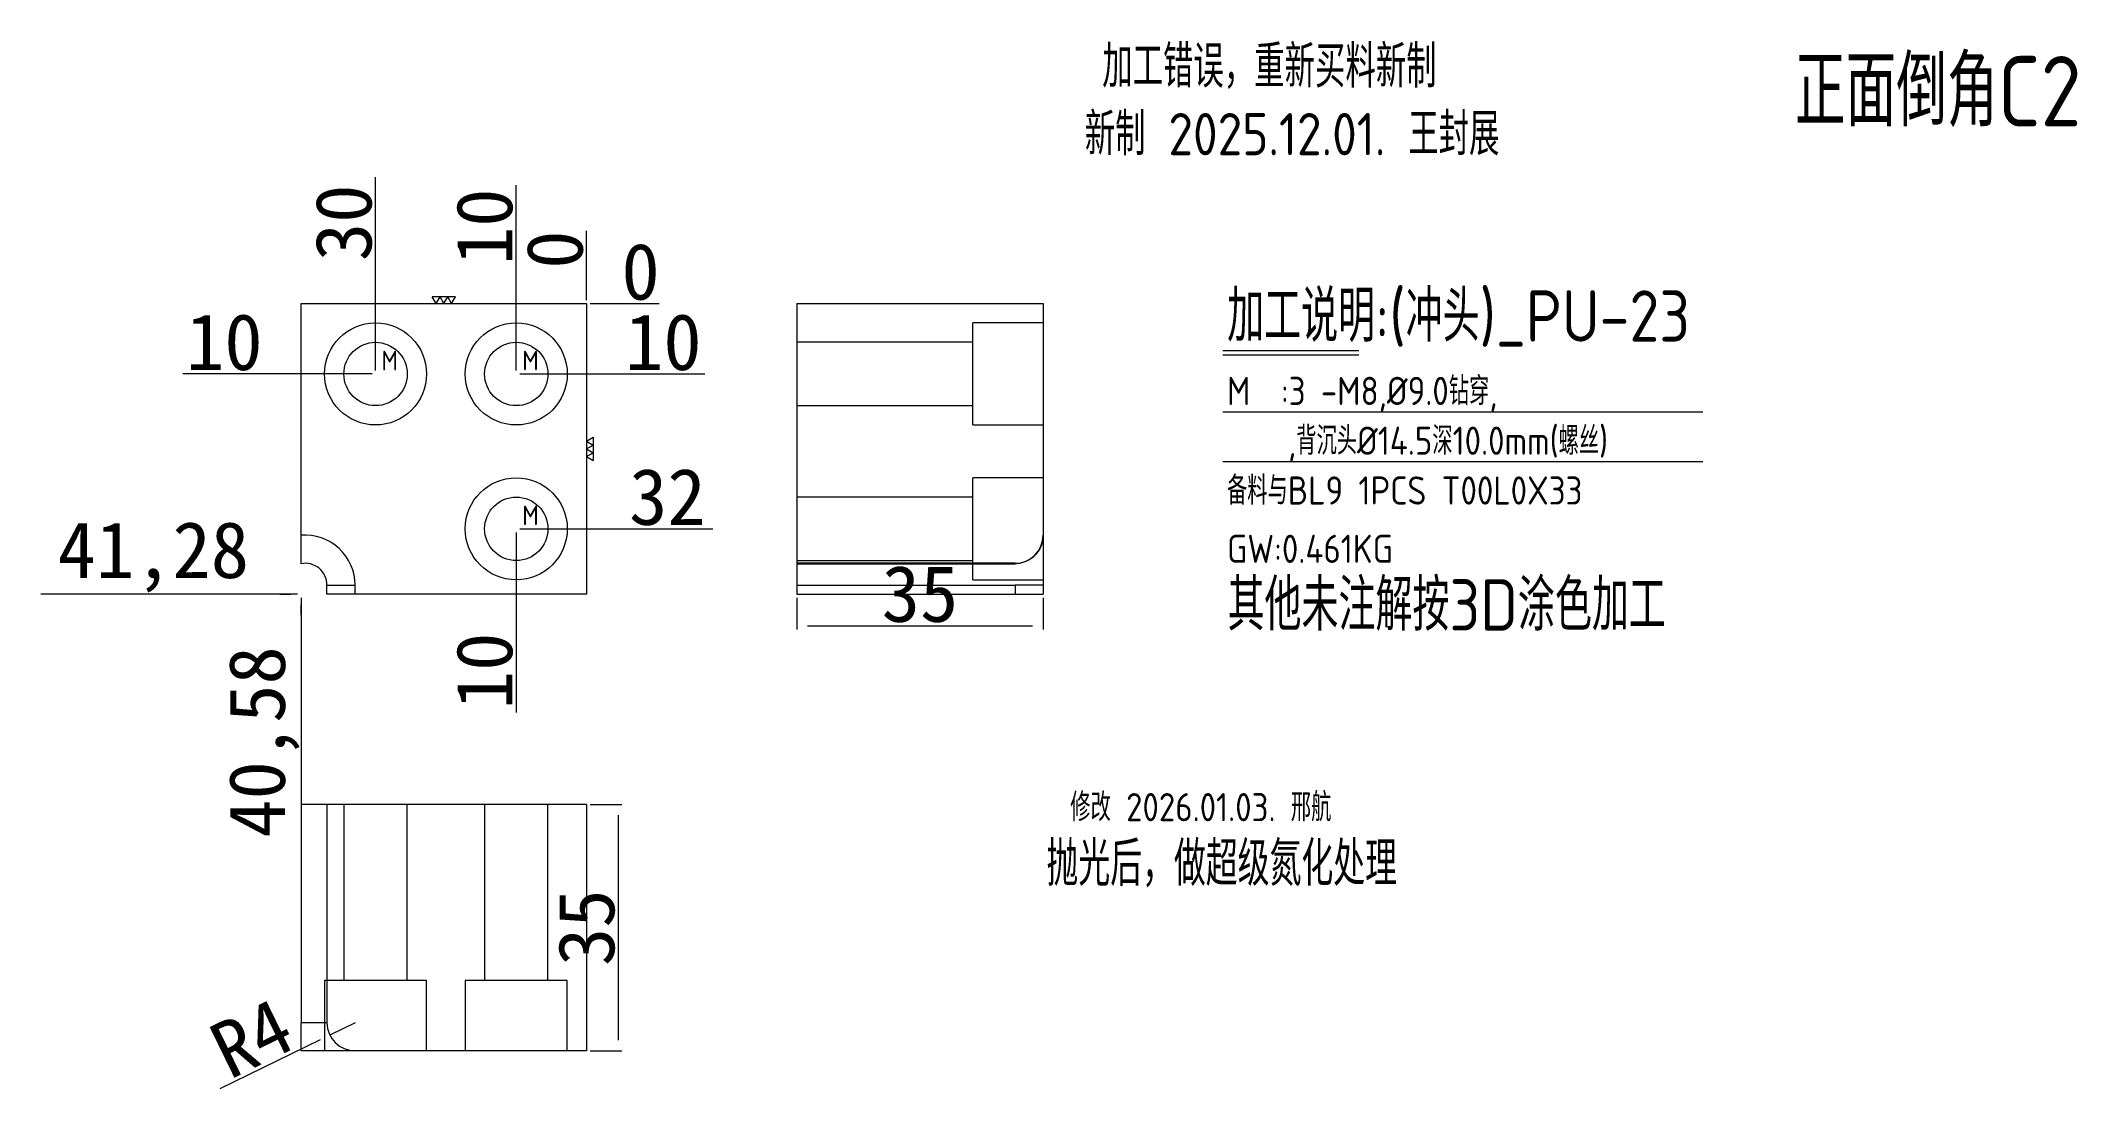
# Model space of a CAD drawing. Header units: millimetres. Extents: x 13995 to 14285, y 60229 to 60378.
import ezdxf
from ezdxf.enums import TextEntityAlignment as Align

# ---------------------------------------------------------------- set-up
doc = ezdxf.new("R2010")
doc.units = ezdxf.units.MM
doc.linetypes.add('DASHDOT', pattern=[0])
doc.linetypes.add('DASHED', pattern=[0])
doc.layers.add('DIE_P', color=7, linetype='Continuous', true_color=0xffffff)
doc.layers.add('U1', color=7, linetype='Continuous', true_color=0xffffff)
doc.layers.add('dim', color=4, linetype='Continuous')
doc.layers.add('PUNCH', color=2, linetype='Continuous')
doc.layers.add('dim_temp', color=161, linetype='Continuous', lineweight=9)
doc.styles.add('_PUG_ERP', font='txt')
doc.styles.add('gbenor', font='gbenor.shx', dxfattribs={"bigfont": 'gbcbig'})
doc.styles.add('gbenor_', font='gbenor.shx', dxfattribs={"bigfont": 'gbcbig'})
doc.dimstyles.new('_PUG_ERP', dxfattribs={"dimtxt": 8, "dimasz": 1.5, "dimexe": 0.5, "dimexo": 0.5, "dimgap": 0.5, "dimtad": 1, "dimtxsty": '_PUG_ERP', "dimblk": 'CLOSEDBLANK', "dimcen": 0, "dimclrd": 4, "dimclre": 4, "dimclrt": 3, "dimazin": 3, "dimtfac": 1, "dimtmove": 0, "dimatfit": 3, "dimldrblk": 'CLOSEDBLANK', "dimlwd": 9, "dimlwe": 9})

# ---------------------------------------------------------------- blocks, each defined once
blk = doc.blocks.new('*D1266')
at = {"layer": 'Defpoints', "color": 0}
for p in [(14073.04, 60340.82), (14063.04, 60308.82), (14077.54, 60308.82)]:
    blk.add_point(p, dxfattribs=at)
at = {"layer": 'dim_temp', "color": 4, "lineweight": 9}
blk.add_line((14063.54, 60308.82), (14090.99, 60308.82), dxfattribs=at)
at = {"layer": 'dim_temp', "color": 3, "lineweight": 18, "insert": (14084.52, 60313.32), "char_height": 8, "attachment_point": 5, "style": '_PUG_ERP'}
blk.add_mtext('32', dxfattribs=at)
blk = doc.blocks.new('_ClosedBlank')
blk = doc.blocks.new('*D1267')
at = {"layer": 'Defpoints', "color": 0}
for p in [(14073.04, 60340.82), (14063.04, 60330.82), (14077.54, 60330.82)]:
    blk.add_point(p, dxfattribs=at)
at = {"layer": 'dim_temp', "color": 4, "lineweight": 9}
blk.add_line((14063.54, 60330.82), (14089.85, 60330.82), dxfattribs=at)
at = {"layer": 'dim_temp', "color": 3, "lineweight": 18, "insert": (14083.94, 60335.32), "char_height": 8, "attachment_point": 5, "style": '_PUG_ERP'}
blk.add_mtext('10', dxfattribs=at)
blk = doc.blocks.new('*D1268')
at = {"layer": 'Defpoints', "color": 0}
for p in [(14073.04, 60340.82), (14073.04, 60340.82), (14077.54, 60340.82)]:
    blk.add_point(p, dxfattribs=at)
at = {"layer": 'dim_temp', "color": 4, "lineweight": 9}
blk.add_line((14073.54, 60340.82), (14083.37, 60340.82), dxfattribs=at)
at = {"layer": 'dim_temp', "color": 3, "lineweight": 18, "insert": (14080.71, 60345.32), "char_height": 8, "attachment_point": 5, "style": '_PUG_ERP'}
blk.add_mtext('0', dxfattribs=at)
blk = doc.blocks.new('*D1269')
at = {"layer": 'Defpoints', "color": 0}
for p in [(14073.04, 60340.82), (14027.96, 60299.54), (14032.46, 60299.54)]:
    blk.add_point(p, dxfattribs=at)
at = {"layer": 'dim_temp', "color": 4, "lineweight": 9}
for p, q in [((14030.96, 60299.54), (13995.46, 60299.54)), ((14031.96, 60299.54), (14029.46, 60299.54)), ((14029.46, 60299.54), (14030.96, 60299.54))]:
    blk.add_line(p, q, dxfattribs=at)
at = {"layer": 'dim_temp', "color": 3, "lineweight": 18, "insert": (14011.46, 60304.8), "char_height": 8, "attachment_point": 5, "style": '_PUG_ERP'}
blk.add_mtext('41,28', dxfattribs=at)
blk = doc.blocks.new('*D1270')
at = {"layer": 'Defpoints', "color": 0}
for p in [(14073.04, 60340.82), (14027.96, 60330.82), (14043.04, 60330.82)]:
    blk.add_point(p, dxfattribs=at)
at = {"layer": 'dim_temp', "color": 4, "lineweight": 9}
blk.add_line((14042.54, 60330.82), (14015.65, 60330.82), dxfattribs=at)
at = {"layer": 'dim_temp', "color": 3, "lineweight": 18, "insert": (14021.55, 60335.32), "char_height": 8, "attachment_point": 5, "style": '_PUG_ERP'}
blk.add_mtext('10', dxfattribs=at)
blk = doc.blocks.new('*D1271')
at = {"layer": 'Defpoints', "color": 0}
for p in [(14073.04, 60340.82), (14063.04, 60308.82), (14063.04, 60295.04)]:
    blk.add_point(p, dxfattribs=at)
at = {"layer": 'dim_temp', "color": 4, "lineweight": 9}
blk.add_line((14063.04, 60308.32), (14063.04, 60282.73), dxfattribs=at)
at = {"layer": 'dim_temp', "color": 3, "lineweight": 18, "insert": (14058.54, 60288.64), "char_height": 8, "attachment_point": 5, "rotation": 90, "style": '_PUG_ERP'}
blk.add_mtext('10', dxfattribs=at)
blk = doc.blocks.new('*D1272')
at = {"layer": 'Defpoints', "color": 0}
for p in [(14073.04, 60340.82), (14032.46, 60299.54), (14032.46, 60295.04)]:
    blk.add_point(p, dxfattribs=at)
at = {"layer": 'dim_temp', "color": 4, "lineweight": 9}
for p, q in [((14032.46, 60299.04), (14032.46, 60296.54)), ((14032.46, 60296.54), (14032.46, 60298.04)), ((14032.46, 60298.04), (14032.46, 60262.54))]:
    blk.add_line(p, q, dxfattribs=at)
at = {"layer": 'dim_temp', "color": 3, "lineweight": 18, "insert": (14027.2, 60278.54), "char_height": 8, "attachment_point": 5, "rotation": 90, "style": '_PUG_ERP'}
blk.add_mtext('40,58', dxfattribs=at)
blk = doc.blocks.new('*D1273')
at = {"layer": 'Defpoints', "color": 0}
for p in [(14073.04, 60345.32), (14073.04, 60340.82), (14073.04, 60340.82)]:
    blk.add_point(p, dxfattribs=at)
at = {"layer": 'dim_temp', "color": 4, "lineweight": 9}
blk.add_line((14073.04, 60341.32), (14073.04, 60351.16), dxfattribs=at)
at = {"layer": 'dim_temp', "color": 3, "lineweight": 18, "insert": (14068.54, 60348.49), "char_height": 8, "attachment_point": 5, "rotation": 90, "style": '_PUG_ERP'}
blk.add_mtext('0', dxfattribs=at)
blk = doc.blocks.new('*D1274')
at = {"layer": 'Defpoints', "color": 0}
for p in [(14063.04, 60345.32), (14073.04, 60340.82), (14063.04, 60330.82)]:
    blk.add_point(p, dxfattribs=at)
at = {"layer": 'dim_temp', "color": 4, "lineweight": 9}
blk.add_line((14063.04, 60331.32), (14063.04, 60357.63), dxfattribs=at)
at = {"layer": 'dim_temp', "color": 3, "lineweight": 18, "insert": (14058.54, 60351.73), "char_height": 8, "attachment_point": 5, "rotation": 90, "style": '_PUG_ERP'}
blk.add_mtext('10', dxfattribs=at)
blk = doc.blocks.new('*D1275')
at = {"layer": 'Defpoints', "color": 0}
for p in [(14043.04, 60345.32), (14073.04, 60340.82), (14043.04, 60330.82)]:
    blk.add_point(p, dxfattribs=at)
at = {"layer": 'dim_temp', "color": 4, "lineweight": 9}
blk.add_line((14043.04, 60331.32), (14043.04, 60358.78), dxfattribs=at)
at = {"layer": 'dim_temp', "color": 3, "lineweight": 18, "insert": (14038.54, 60352.3), "char_height": 8, "attachment_point": 5, "rotation": 90, "style": '_PUG_ERP'}
blk.add_mtext('30', dxfattribs=at)
blk = doc.blocks.new('*D1276')
at = {"layer": 'Defpoints', "color": 0}
for p in [(14073.04, 60269.66), (14073.04, 60234.66), (14077.54, 60234.66)]:
    blk.add_point(p, dxfattribs=at)
at = {"layer": 'dim_temp', "color": 4, "lineweight": 9}
for p, q in [((14073.54, 60269.66), (14078.04, 60269.66)), ((14077.54, 60268.16), (14077.54, 60236.16)), ((14073.54, 60234.66), (14078.04, 60234.66))]:
    blk.add_line(p, q, dxfattribs=at)
at = {"layer": 'dim_temp', "color": 3, "lineweight": 18, "insert": (14073.04, 60252.16), "char_height": 8, "attachment_point": 5, "rotation": 90, "style": '_PUG_ERP'}
blk.add_mtext('35', dxfattribs=at)
blk = doc.blocks.new('*D1277')
at = {"layer": 'Defpoints', "color": 0}
for p in [(14102.92, 60299.54), (14137.92, 60299.54), (14137.92, 60295.04)]:
    blk.add_point(p, dxfattribs=at)
at = {"layer": 'dim_temp', "color": 4, "lineweight": 9}
for p, q in [((14102.92, 60299.04), (14102.92, 60294.54)), ((14137.92, 60299.04), (14137.92, 60294.54)), ((14104.42, 60295.04), (14136.42, 60295.04))]:
    blk.add_line(p, q, dxfattribs=at)
at = {"layer": 'dim_temp', "color": 3, "lineweight": 18, "insert": (14120.42, 60299.54), "char_height": 8, "attachment_point": 5, "style": '_PUG_ERP'}
blk.add_mtext('35', dxfattribs=at)
blk = doc.blocks.new('*D1278')
at = {"layer": 'Defpoints', "color": 0}
for p in [(14040.14, 60238.66), (14036.54, 60236.9)]:
    blk.add_point(p, dxfattribs=at)
at = {"layer": 'dim_temp', "color": 4, "lineweight": 9}
for p, q in [((14040.14, 60238.66), (14036.54, 60236.9)), ((14020.97, 60229.3), (14035.2, 60236.25))]:
    blk.add_line(p, q, dxfattribs=at)
at = {"layer": 'dim_temp', "color": 3, "lineweight": 18, "insert": (14025.43, 60236.49), "char_height": 8, "attachment_point": 5, "rotation": 26.0287, "style": '_PUG_ERP'}
blk.add_mtext('R4', dxfattribs=at)

msp = doc.modelspace()

# ---------------------------------------------------------------- linework, layer by layer
at = {"layer": 'dim', "color": 20, "linetype": 'Continuous', "lineweight": 18}
for p, q in [((14051.654, 60340.824), (14051.107, 60341.772)), ((14054.391, 60341.772), (14051.107, 60341.772)), ((14051.654, 60340.824), (14052.202, 60341.772)), ((14052.749, 60340.824), (14052.202, 60341.772)), ((14052.749, 60340.824), (14053.296, 60341.772)), ((14053.844, 60340.824), (14053.296, 60341.772)), ((14053.844, 60340.824), (14054.391, 60341.772)), ((14073.039, 60321.278), (14073.987, 60321.826)), ((14073.987, 60321.826), (14073.987, 60318.542)), ((14073.039, 60321.278), (14073.987, 60320.731)), ((14073.039, 60320.184), (14073.987, 60320.731)), ((14073.039, 60320.184), (14073.987, 60319.636)), ((14073.039, 60319.089), (14073.987, 60319.636)), ((14073.039, 60319.089), (14073.987, 60318.542))]:
    msp.add_line(p, q, dxfattribs=at)
at = {"layer": 'dim', "color": 8, "linetype": 'Continuous', "lineweight": 18}
for p, q in [((14163.447, 60334.144), (14182.762, 60334.144)), ((14163.447, 60333.536), (14182.762, 60333.536)), ((14163.447, 60325.451), (14231.661, 60325.451)), ((14163.447, 60318.378), (14231.661, 60318.378))]:
    msp.add_line(p, q, dxfattribs=at)
at = {"layer": 'PUNCH', "color": 151, "linetype": 'Continuous', "lineweight": 18}
for p, q in [((14032.459, 60303.869), (14032.459, 60340.824)), ((14032.459, 60340.824), (14073.039, 60340.824)), ((14073.039, 60340.824), (14073.039, 60299.543)), ((14102.924, 60340.824), (14137.924, 60340.824)), ((14102.924, 60340.824), (14102.924, 60299.543)), ((14137.924, 60340.824), (14137.924, 60299.543)), ((14036.139, 60299.543), (14036.139, 60300.824)), ((14073.039, 60299.543), (14036.139, 60299.543)), ((14102.924, 60299.543), (14137.924, 60299.543)), ((14036.139, 60269.659), (14032.459, 60269.659)), ((14032.459, 60269.659), (14032.459, 60238.659)), ((14036.139, 60269.659), (14036.139, 60238.659)), ((14073.039, 60269.659), (14036.139, 60269.659)), ((14073.039, 60269.659), (14073.039, 60234.659)), ((14040.139, 60234.659), (14032.459, 60234.659)), ((14073.039, 60234.659), (14040.139, 60234.659))]:
    msp.add_line(p, q, dxfattribs=at)
at = {"layer": 'PUNCH', "color": 31, "linetype": 'DASHED', "lineweight": 13, "ltscale": 0.192236}
for p, q in [((14137.924, 60338.074), (14127.924, 60338.074)), ((14127.924, 60330.824), (14127.924, 60338.074)), ((14127.924, 60335.328), (14102.924, 60335.328)), ((14127.924, 60323.574), (14127.924, 60330.824)), ((14102.924, 60326.321), (14127.924, 60326.321)), ((14127.924, 60323.574), (14137.924, 60323.574)), ((14137.924, 60316.074), (14127.924, 60316.074)), ((14127.924, 60308.824), (14127.924, 60316.074)), ((14127.924, 60313.328), (14102.924, 60313.328)), ((14127.924, 60301.574), (14127.924, 60308.824)), ((14102.924, 60304.321), (14127.924, 60304.321)), ((14127.924, 60301.574), (14137.924, 60301.574)), ((14038.536, 60269.659), (14038.536, 60244.659)), ((14047.543, 60244.659), (14047.543, 60269.659)), ((14058.536, 60269.659), (14058.536, 60244.659)), ((14067.543, 60244.659), (14067.543, 60269.659)), ((14035.789, 60244.659), (14035.789, 60234.659)), ((14050.289, 60244.659), (14035.789, 60244.659)), ((14050.289, 60234.659), (14050.289, 60244.659)), ((14055.789, 60244.659), (14055.789, 60234.659)), ((14070.289, 60244.659), (14055.789, 60244.659)), ((14070.289, 60234.659), (14070.289, 60244.659))]:
    msp.add_line(p, q, dxfattribs=at)
at = {"layer": 'PUNCH', "color": 151, "linetype": 'DASHED', "lineweight": 13, "ltscale": 0.192236}
for p, q in [((14133.924, 60303.924), (14102.924, 60303.924)), ((14102.924, 60303.869), (14133.924, 60303.869))]:
    msp.add_line(p, q, dxfattribs=at)
at = {"layer": 'PUNCH', "color": 155, "linetype": 'DASHED', "lineweight": 13, "ltscale": 0.192236}
for p, q in [((14133.924, 60303.924), (14133.924, 60303.869)), ((14036.139, 60300.824), (14040.139, 60300.824)), ((14040.139, 60299.543), (14040.139, 60300.824)), ((14102.924, 60300.824), (14133.924, 60300.824)), ((14133.924, 60300.824), (14133.924, 60299.543)), ((14137.924, 60300.824), (14133.924, 60300.824))]:
    msp.add_line(p, q, dxfattribs=at)
at = {"layer": 'PUNCH', "color": 155, "linetype": 'Continuous', "lineweight": 18}
msp.add_line((14036.139, 60238.659), (14032.459, 60238.659), dxfattribs=at)
at = {"layer": 'PUNCH', "color": 151, "linetype": 'DASHED', "lineweight": 13, "ltscale": 0.192236}
msp.add_lwpolyline([(14137.924, 60307.9), (14137.922, 60307.773), (14137.916, 60307.647), (14137.906, 60307.522), (14137.892, 60307.397), (14137.874, 60307.273), (14137.853, 60307.149), (14137.828, 60307.026), (14137.798, 60306.904), (14137.765, 60306.782), (14137.729, 60306.661), (14137.688, 60306.541), (14137.643, 60306.423), (14137.595, 60306.306), (14137.544, 60306.191), (14137.489, 60306.078), (14137.43, 60305.967), (14137.369, 60305.858), (14137.303, 60305.751), (14137.235, 60305.645), (14137.163, 60305.542), (14137.087, 60305.44), (14137.009, 60305.341), (14136.927, 60305.244), (14136.842, 60305.15), (14136.755, 60305.059), (14136.666, 60304.971), (14136.574, 60304.887), (14136.479, 60304.804), (14136.381, 60304.725), (14136.281, 60304.649), (14136.179, 60304.576), (14136.073, 60304.505), (14135.966, 60304.438), (14135.856, 60304.375), (14135.745, 60304.315), (14135.633, 60304.259), (14135.519, 60304.206), (14135.403, 60304.158), (14135.286, 60304.112), (14135.168, 60304.071), (14135.048, 60304.033), (14134.926, 60303.999), (14134.803, 60303.969), (14134.679, 60303.942), (14134.554, 60303.92), (14134.429, 60303.902), (14134.303, 60303.888), (14134.177, 60303.877), (14134.051, 60303.871), (14133.924, 60303.869)], dxfattribs=at)
at = {"layer": 'PUNCH', "color": 151, "linetype": 'Continuous', "lineweight": 18}
msp.add_lwpolyline([(14032.459, 60234.659), (14032.459, 60234.661), (14032.459, 60234.667), (14032.459, 60234.677), (14032.459, 60234.691), (14032.459, 60234.708), (14032.459, 60234.73), (14032.459, 60234.755), (14032.459, 60234.784), (14032.459, 60234.817), (14032.459, 60234.854), (14032.459, 60234.895), (14032.459, 60234.94), (14032.459, 60234.988), (14032.459, 60235.039), (14032.459, 60235.094), (14032.459, 60235.152), (14032.459, 60235.214), (14032.459, 60235.279), (14032.459, 60235.348), (14032.459, 60235.42), (14032.459, 60235.495), (14032.459, 60235.574), (14032.459, 60235.656), (14032.459, 60235.74), (14032.459, 60235.827), (14032.459, 60235.917), (14032.459, 60236.009), (14032.459, 60236.104), (14032.459, 60236.201), (14032.459, 60236.301), (14032.459, 60236.404), (14032.459, 60236.509), (14032.459, 60236.617), (14032.459, 60236.726), (14032.459, 60236.837), (14032.459, 60236.95), (14032.459, 60237.064), (14032.459, 60237.179), (14032.459, 60237.296), (14032.459, 60237.415), (14032.459, 60237.535), (14032.459, 60237.656), (14032.459, 60237.779), (14032.459, 60237.904), (14032.459, 60238.028), (14032.459, 60238.154), (14032.459, 60238.279), (14032.459, 60238.406), (14032.459, 60238.532), (14032.459, 60238.659)], dxfattribs=at)
at = {"layer": 'PUNCH', "color": 30, "linetype": 'DASHED', "lineweight": 13, "ltscale": 0.192236}
for centre in [(14043.039, 60330.824), (14063.039, 60330.824), (14063.039, 60308.824)]:
    msp.add_circle(centre, 7.25, dxfattribs=at)
at = {"layer": 'PUNCH', "color": 42, "linetype": 'Continuous', "lineweight": 18}
for centre in [(14043.039, 60330.824), (14063.039, 60330.824), (14063.039, 60308.824)]:
    msp.add_circle(centre, 4.503, dxfattribs=at)
at = {"layer": 'PUNCH', "color": 155, "linetype": 'DASHED', "lineweight": 13, "ltscale": 0.192236}
msp.add_arc((14033.039, 60300.824), 7.1, 0, 94.69135, dxfattribs=at)
at = {"layer": 'PUNCH', "color": 151, "linetype": 'DASHED', "lineweight": 13, "ltscale": 0.192236}
msp.add_arc((14133.924, 60307.924), 4, 270, 0, dxfattribs=at)
at = {"layer": 'PUNCH', "color": 151, "linetype": 'Continuous', "lineweight": 18}
for centre, radius, start, end in [((14033.039, 60300.824), 3.1, 0, 100.79648), ((14040.139, 60238.659), 4, 180, 270)]:
    msp.add_arc(centre, radius, start, end, dxfattribs=at)

# ---------------------------------------------------------------- texts
at = {"color": 2, "linetype": 'DASHDOT', "lineweight": 13, "style": 'gbenor_'}
msp.add_text('修改 2026.01.03. 邢航', height=4, dxfattribs=at).set_placement((14160.324, 60269.499), align=Align.MIDDLE)
at = {"layer": 'DIE_P', "color": 2, "linetype": 'ByBlock', "lineweight": 18, "style": 'gbenor_'}
msp.add_text('抛光后，做超级氮化处理', height=6.28894, dxfattribs=at).set_placement((14163.3, 60261.48), align=Align.MIDDLE)
at = {"layer": 'dim', "color": 6, "lineweight": 18, "style": 'gbenor'}
msp.add_text('加工错误，重新买料新制', height=6, dxfattribs=at).set_placement((14146.313, 60371.512))
msp.add_text('新制 2025.12.01. 王封展', height=6, dxfattribs=at).set_placement((14173.299, 60365.219), align=Align.MIDDLE)
at = {"layer": 'dim', "color": 4, "lineweight": 18, "style": 'gbenor'}
for s, height, p in [('加工说明:(冲头)_PU-23', 7.3, (14164.071, 60335.402)), ('M', 2.8, (14043.897, 60331.331)), ('M', 2.8, (14063.897, 60331.331)), ('M  :3 -M8,%%c9.0钻穿,', 4, (14164.047, 60326.415)), ('    ,背沉头%%c14.5深10.0mm(螺丝)', 4, (14164.047, 60319.342)), ('备料与BL9 1PCS T00L0X33', 4, (14164.047, 60312.269)), ('M', 2.8, (14063.897, 60309.331)), ('GW:0.461KG ', 4, (14164.047, 60303.981))]:
    msp.add_text(s, height=height, dxfattribs=at).set_placement(p)
at = {"layer": 'dim', "color": 21, "lineweight": 18, "style": 'gbenor'}
msp.add_text('其他未注解按3D涂色加工', height=7.3, dxfattribs=at).set_placement((14164.123, 60294.362))
at = {"layer": 'U1', "color": 3, "lineweight": 18, "style": 'gbenor'}
msp.add_text('正面倒角C2', height=10, dxfattribs=at).set_placement((14244.756, 60365.988))

# ---------------------------------------------------------------- dimensions: what is measured, and where the dimension line sits
at = {"layer": 'dim_temp', "lineweight": 18}
for feature_location, offset, dtype, origin, picture, middle in [((14043.039, 60330.824), (0, 14.5), 1, (14073.039, 60340.824), '*D1275', (14038.539, 60352.3)), ((14063.039, 60330.824), (0, 14.5), 1, (14073.039, 60340.824), '*D1274', (14058.539, 60351.729)), ((14073.039283739, 60340.824032947), (0, 4.5), 1, (14073.039283739, 60340.824032947), '*D1273', (14068.539283739, 60348.490699614)), ((14073.039283739, 60340.824032947), (4.5, 0), 0, (14073.039283739, 60340.824032947), '*D1268', (14080.705950406, 60345.324032947)), ((14032.459, 60299.543), (-4.5, 0), 0, (14073.039, 60340.824), '*D1269', (14011.459, 60304.805)), ((14043.039, 60330.824), (-15.081, 0), 0, (14073.039, 60340.824), '*D1270', (14021.554, 60335.324)), ((14032.459, 60299.543), (0, -4.5), 1, (14073.039, 60340.824), '*D1272', (14027.196, 60278.543)), ((14063.039, 60308.824), (0, -13.781), 1, (14073.039, 60340.824), '*D1271', (14058.539, 60288.639)), ((14063.039, 60308.824), (14.5, 0), 0, (14073.039, 60340.824), '*D1266', (14084.515, 60313.324)), ((14063.039, 60330.824), (14.5, 0), 0, (14073.039, 60340.824), '*D1267', (14083.944, 60335.324))]:
    dim = msp.add_ordinate_dim(feature_location=feature_location, offset=offset, dtype=dtype, origin=origin, dimstyle='_PUG_ERP', dxfattribs=at)
    dim.commit()
    dim.dimension.update_dxf_attribs({"geometry": picture, "text_midpoint": middle})
dim = msp.add_linear_dim(base=(14137.924, 60295.043), p1=(14102.924, 60299.543), p2=(14137.924, 60299.543), dimstyle='_PUG_ERP', dxfattribs=at)
dim.commit()
dim.dimension.update_dxf_attribs({"geometry": '*D1277', "text_midpoint": (14120.424, 60299.543)})
dim = msp.add_linear_dim(base=(14077.539, 60234.659), p1=(14073.039, 60269.659), p2=(14073.039, 60234.659), angle=90, dimstyle='_PUG_ERP', dxfattribs=at)
dim.commit()
dim.dimension.update_dxf_attribs({"geometry": '*D1276', "text_midpoint": (14073.039, 60252.159)})
dim = msp.add_radius_dim(center=(14040.139, 60238.659), mpoint=(14036.545, 60236.904), dimstyle='_PUG_ERP', dxfattribs=at)
dim.commit()
dim.dimension.update_dxf_attribs({"geometry": '*D1278', "text_midpoint": (14025.435, 60236.486)})

doc.saveas('drawing.dxf')
